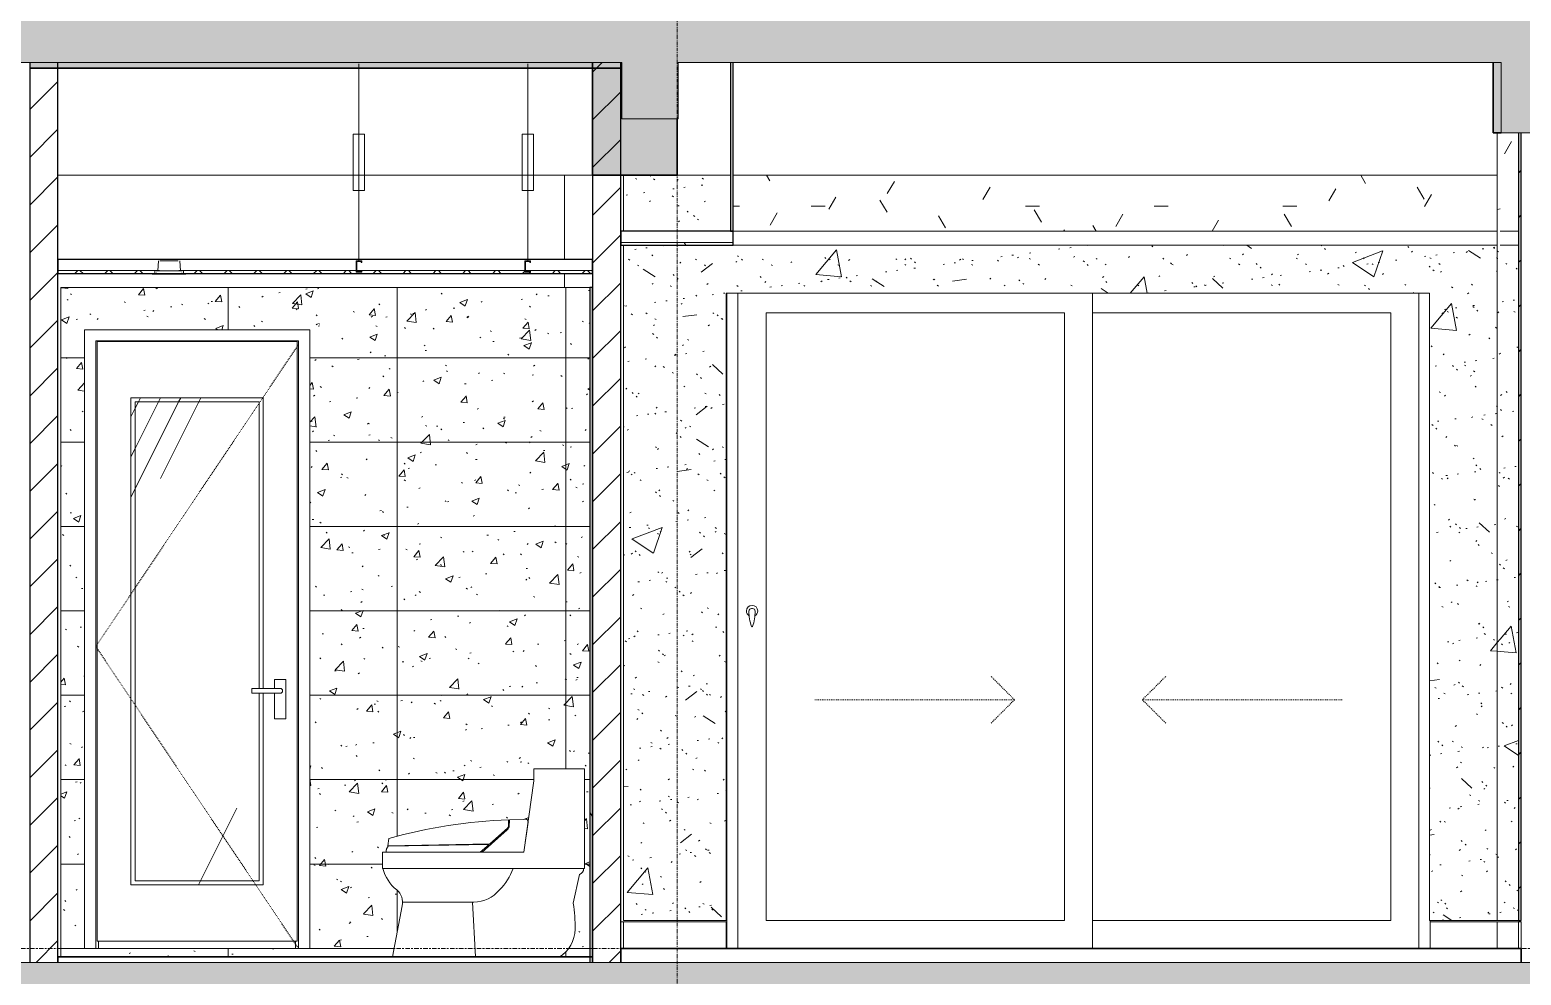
# Model space of a CAD drawing. Header units: millimetres. Extents: x -92143 to -2058, y -8802 to 35300.
# Drawn here: x -75337 to -70037, y 12305 to 15666 of the extents above; entities that cross this region are included whole.
import ezdxf

# ---------------------------------------------------------------- set-up
doc = ezdxf.new("R2010")
doc.units = ezdxf.units.MM
for name, pattern in [('Centre', [31.75, 6.35, -4.7625, 15.875, -4.7625]), ('Dash', [6.35, 3.175, -3.175]), ('Grid Line', [22.225, 12.7, -3.175, 3.175, -3.175])]:
    doc.linetypes.add(name, pattern=pattern)
for name, color, linetype, lineweight in [('0-1', 7, 'Continuous', 5), ('A-CLNG', 13, 'Continuous', 9), ('A-CLNG-1', 250, 'Continuous', 25), ('A-CLNG-2', 7, 'Continuous', 9), ('A-CLNG-PATT-1', 9, 'Continuous', 9), ('A-CLNG-PATT-2', 7, 'Continuous', 9), ('A-CLNG-PATT-3', 254, 'Continuous', 18), ('A-DETL-GENF', 92, 'Continuous', 9), ('A-DETL-GENF-1', 7, 'Continuous', 9), ('A-DETL-GENF-HDLN-1', 7, 'Dash', 9), ('A-DETL-GENF-HDLN-2', 1, 'Continuous', 9), ('A-DETL-THIN', 151, 'Continuous', 9), ('A-DOOR', 31, 'Continuous', 9), ('A-DOOR-1', 7, 'Continuous', 9), ('A-DOOR-FRAM', 31, 'Continuous', 9), ('A-DOOR-GLAZ', 31, 'Continuous', 9), ('A-DOOR-HDLN', 31, 'Dash', 18), ('A-FLOR-1', 10, 'Continuous', 35), ('A-FLOR-HRAL', 11, 'Continuous', 9), ('A-FLOR-HRAL-1', 253, 'Continuous', 18), ('A-FLOR-HRAL-2', 9, 'Continuous', 9), ('A-FLOR-LEVL-2', 51, 'Centre', 9), ('A-FLOR-PATT-1', 7, 'Continuous', 9), ('A-WALL-1', 7, 'Continuous', 9), ('A-WALL-2', 250, 'Continuous', 25), ('A-WALL-PATT-1', 7, 'Continuous', 9), ('A-WALL-PATT-2', 9, 'Continuous', 9), ('E-LITE-EQPM', 33, 'Continuous', 9), ('E-LITE-EQPM-1', 7, 'Continuous', 9), ('I-WALL-1', 250, 'Continuous', 25), ('I-WALL-2', 7, 'Continuous', 9), ('P-SANR-FIXT', 6, 'Continuous', 9), ('P-SANR-FIXT-1', 7, 'Continuous', 9), ('S-BEAM-1', 12, 'Continuous', 5), ('S-BEAM-2', 7, 'Continuous', 9), ('S-BEAM-3', 10, 'Continuous', 35), ('S-COLS-1', 7, 'Continuous', 9), ('S-GRID-1', 1, 'Grid Line', 9)]:
    doc.layers.add(name, color=color, linetype=linetype, lineweight=lineweight)
pattern_1 = [(45, (-51987.05, 14125), (-84.8528, 84.8528), [])]
pattern_2 = [(50, (-51987.05, 14125), (1093.104, -95.634), [114.3, -1257.3]), (355, (-51987, 14125), (-211.46, 1146.34), [91.44, -1005.84]), (100.451, (-51896, 14117), (881.656, 1050.7), [97.14, -1068.54]), (46.184, (-51987, 14429.8), (1626.475, -252.26), [171.45, -1885.95]), (96.636, (-51851.5, 14408.8), (1424.42, 1484.57), [145.71, -1602.81]), (351.184, (-51987, 14429.8), (1424.43, 1484.55), [137.16, -1508.76]), (21, (-51834.65, 14353.6), (909.686, -613.59), [114.3, -1257.3]), (326, (-51834.7, 14353.6), (370.81, 1105.13), [91.44, -1005.84]), (71.451, (-51758.8, 14302.5), (1280.503, 491.53), [97.14, -1068.54]), (37.5, (-51987.05, 14125), (18.531, 507.33), [50.292, -943.356, 50.292, -970.788, -1009.65]), (37.5, (-51987.05, 14125), (18.531, 507.33), [-2014.728, 50.292, -959.358]), (7.5, (-51987.05, 14125), (400.918, 601.084), [50.292, -531.876, 50.292, -920.496, -384.81]), (7.5, (-51987.05, 14125), (400.918, 601.084), [-1552.956, 50.292, -334.518]), (327.5, (-52326.9, 14125), (813.545, -34.374), [50.292, -330.708, 50.292, -1138.428, -1577.34]), (327.5, (-52326.9, 14125), (813.545, -34.374), [-1569.72, 50.292, -1527.048]), (317.5, (-52479.3, 14125), (888.775, 152.56), [50.292, -445.008, 50.292, -739.14, -1120.14]), (317.5, (-52479.3, 14125), (888.775, 152.56), [-1284.73, 50.29, -1069.85])]
pattern_3 = [(37.5, (-51987.05, 14125), (-4.7995, 146.8239), [5.029, -110.795, 5.029, -124.511, -123.825]), (37.5, (-51987.05, 14125), (-4.7995, 146.8239), [-245.364, 5.029, -118.796]), (7.5, (-51987.05, 14125), (134.8574, 215.0472), [5.029, -57.455, 5.029, -99.365, -40.005]), (7.5, (-51987.05, 14125), (134.8574, 215.0472), [-166.878, 5.029, -34.976]), (327.5, (-52080.78, 14125), (237.29776, 0.4316), [5.029, -33.071, 5.029, -132.131, -179.07]), (327.5, (-52080.78, 14125), (237.29776, 0.4316), [-175.26, 5.029, -174.041]), (317.5, (-52080.78, 14125), (229.067, 66.8792), [5.029, -14.021, 5.029, -84.887, -102.87]), (317.5, (-52080.78, 14125), (229.067, 66.8792), [-108.966, 5.029, -97.841])]
pattern_4 = [(0, (-51987.05, 14125), (609.6, 152.4), [50.292, -406.908, 50.292, -406.908, -2438.4]), (0, (-51987.05, 14125), (609.6, 152.4), [-914.4, 50.292, -864.108, 50.292, -406.908, -1066.8]), (0, (-51987.05, 14125), (609.6, 152.4), [-2286, 50.292, -254.508, 50.292, -711.708]), (120, (-51758.45, 14201.2), (-436.7823, 451.7291), [50.292, -406.908, 50.292, -2845.308]), (120, (-51758.45, 14201.2), (-436.7823, 451.7291), [-507.492, -406.908, 50.292, -864.108, -1524]), (120, (-51758.45, 14201.2), (-436.7823, 451.7291), [-1828.8, 50.292, -406.908, 50.292, -1016.508]), (120, (-51758.45, 14201.2), (-436.7823, 451.7291), [-2336.292, -254.508, 50.292, -711.708]), (240, (-51682.25, 14506), (-172.8177, -604.1291), [50.292, -406.908, 50.292, -406.908, -2438.4]), (240, (-51682.25, 14506), (-172.8177, -604.1291), [-914.4, 50.292, -864.108, 50.292, -406.908, -1066.8]), (240, (-51682.25, 14506), (-172.8177, -604.1291), [-2286, 50.292, -254.508, 50.292, -711.708])]
pattern_5 = [(63.435, (-51796.6, 14220.2), (-766.75, 2300.24), [952.5, -571.5, 952.5, -571.5, -1211.71]), (63.435, (-51796.6, 14220.2), (-766.75, 2300.24), [-3048, 381, -830.71]), (63.435, (-51844.2, 14267.9), (-766.75, 2300.24), [762, -952.5, 571.5, -571.5, -1402.21]), (63.435, (-51844.2, 14267.9), (-766.75, 2300.24), [-2857.5, 666.75, -735.46]), (63.435, (-51844.2, 14410.8), (-766.75, 2300.24), [571.5, -1143, 381, -571.5, -1592.71]), (63.435, (-51844.2, 14410.8), (-766.75, 2300.24), [-2667, 857.25, -735.46]), (63.435, (-51701.3, 14267.9), (-766.75, 2300.24), [571.5, -1143, 476.25, -2068.96]), (63.435, (-51558.4, 14410.8), (-766.75, 2300.24), [285.75, -1428.75, 190.5, -2354.71]), (63.435, (-51796.6, 14648.9), (-766.75, 2300.24), [190.5, -1428.75, 190.5, -762, -1687.96]), (63.435, (-51796.6, 14648.9), (-766.75, 2300.24), [-2571.75, 476.25, -1211.71]), (63.435, (-50939.3, 14506), (-766.75, 2300.24), [952.5, -1428.75, 1143, -754.51]), (63.435, (-50939.3, 14363.1), (-766.75, 2300.24), [1333.5, -952.5, 1428.75, -564.01]), (63.435, (-50844, 14410.8), (-766.75, 2300.24), [1524, -762, 1143, -830.71]), (63.435, (-50701.2, 14553.6), (-766.75, 2300.24), [952.5, -1333.5, 762, -1211.71]), (63.435, (-50844, 14839.4), (-766.75, 2300.24), [476.25, -1905, 571.5, -1306.96]), (63.435, (-50558.3, 14696.5), (-766.75, 2300.24), [381, -1905, 381, -1592.71])]

# ---------------------------------------------------------------- blocks, each defined once
blk = doc.blocks.new('NCV_TKTC_KET CAU_rvt-1-TKCS_MẶT CẮT E')
at = {"layer": 'A-FLOR-PATT-1'}
h = blk.add_hatch(color=256, dxfattribs=at)
h.paths.add_polyline_path([(-73506.3, 15530), (-73236.9, 15530), (-73236.9, 15550), (-75336.9, 15550), (-75336.9, 15530), (-74122.9, 15530)])
h.paths.add_polyline_path([(-66936.9, 15530), (-65032.3, 15530), (-65032.3, 15550), (-66936.9, 15550)])
h.paths.add_polyline_path([(-20336.9, 15530), (-20336.9, 15550), (-22235.3, 15550), (-22235.3, 15530), (-20484.2, 15530)])
h.paths.add_polyline_path([(-58736.9, 15530), (-56833.3, 15530), (-56833.3, 15550), (-58736.9, 15550)])
h.paths.add_polyline_path([(-22438.4, 15530), (-22435.3, 15530.3), (-22435.3, 15550), (-22438.4, 15549.9), (-22438.4, 15541.9)])
h.paths.add_polyline_path([(-28536.9, 15530), (-28536.9, 15550), (-30435.3, 15550), (-30435.3, 15530), (-29115.7, 15530)])
h.paths.add_polyline_path([(-50536.9, 15530), (-48635.6, 15530), (-48635.6, 15550), (-50536.9, 15550)])
h.paths.add_polyline_path([(-30635.3, 15530), (-30635.3, 15550), (-30638.4, 15550), (-30638.4, 15530)])
h.paths.add_polyline_path([(-48435.6, 15530), (-48433.3, 15530), (-48433.3, 15550), (-48435.6, 15550)])
h.paths.add_polyline_path([(-40434.4, 15530), (-40434.4, 15550), (-42336.9, 15550), (-42336.9, 15530), (-40829.9, 15530)])
at = {"layer": 'S-BEAM-1'}
for points in [[(-73036.9, 15150), (-73036.9, 15350), (-73233.6, 15350), (-73233.6, 15550), (-73336.9, 15550), (-73336.9, 15150), (-73233.6, 15150)], [(-70108.5, 15300), (-70108.5, 15550), (-70136.9, 15550), (-70136.9, 15300)]]:
    blk.add_hatch(color=256, dxfattribs=at).paths.add_polyline_path(points)
at = {"layer": 'A-FLOR-1'}
for p, q in [((-75336.9, 15530), (-73236.9, 15530)), ((-73236.9, 15530), (-73236.9, 15550.1))]:
    blk.add_line(p, q, dxfattribs=at)
at = {"layer": 'S-BEAM-2'}
for p, q in [((-73336.9, 15150), (-75236.9, 15150)), ((-73035.3, 15150), (-73036.9, 15150)), ((-72846.9, 15150), (-73035.3, 15150)), ((-70121.9, 15150), (-72836.9, 15150))]:
    blk.add_line(p, q, dxfattribs=at)
at = {"layer": 'S-BEAM-3'}
for p, q in [((-73336.9, 15550), (-73336.9, 15150)), ((-70136.9, 15550), (-70136.9, 15300)), ((-73036.9, 15150), (-73036.9, 15350)), ((-70136.9, 15300), (-70108.5, 15300)), ((-73336.9, 15150), (-73036.9, 15150))]:
    blk.add_line(p, q, dxfattribs=at)
at = {"layer": 'S-COLS-1'}
blk.add_line((-73036.9, 12495), (-73036.9, 12500), dxfattribs=at)
blk = doc.blocks.new('DOOR_CW_01 CANH MO-PANEL KINH - DIG_02-800x2200-CỬA NHÔM KÍNH-V46-TKCS_MẶT CẮT E')
at = {"layer": 'A-DETL-GENF-HDLN-2'}
h = blk.add_hatch(dxfattribs=at)
h.set_pattern_fill('FP_34', color=256, style=0, pattern_type=2)
h.set_pattern_definition(pattern_5)
h.paths.add_polyline_path([(-74977.4, 12626), (-74507.4, 12626), (-74507.4, 13307.5), (-74522.4, 13307.5), (-74522.4, 12641), (-74962.4, 12641), (-74962.4, 14343), (-74522.4, 14343), (-74522.4, 13324.5), (-74507.4, 13324.5), (-74507.4, 14358), (-74977.4, 14358), (-74977.4, 12641)])
h = blk.add_hatch(dxfattribs=at)
h.set_pattern_fill('FP_34', color=256, style=0, pattern_type=2)
h.set_pattern_definition(pattern_5)
h.paths.add_polyline_path([(-74962.4, 12641), (-74522.4, 12641), (-74522.4, 13307.5), (-74548.2, 13307.5), (-74548.2, 13324.5), (-74522.4, 13324.5), (-74522.4, 14343), (-74962.4, 14343), (-74962.4, 12673.7)])
at = {"layer": 'A-DETL-GENF-HDLN-1'}
for p, q in [((-75102.4, 13473.5), (-74382.4, 14547)), ((-74382.4, 12400), (-75102.4, 13473.5))]:
    blk.add_line(p, q, dxfattribs=at)
at = {"layer": 'A-DOOR-1'}
for p, q in [((-75102.4, 14560), (-75102.4, 12400)), ((-75102.4, 14560), (-74382.4, 14560)), ((-75097.4, 14558), (-75097.4, 12426)), ((-74387.4, 14558), (-75097.4, 14558)), ((-74387.4, 12426), (-74387.4, 14558)), ((-74382.4, 12400), (-74382.4, 14560)), ((-74977.4, 14358), (-74507.4, 14358)), ((-74977.4, 12626), (-74977.4, 14358)), ((-74522.4, 14343), (-74962.4, 14343)), ((-74962.4, 14343), (-74962.4, 12641)), ((-74522.4, 13324.5), (-74522.4, 14343)), ((-74507.4, 14358), (-74507.4, 13324.5)), ((-74467.1, 13356), (-74467.1, 13324.5)), ((-74427.6, 13356), (-74467.1, 13356)), ((-74427.6, 13216), (-74427.6, 13356)), ((-74548.2, 13324.5), (-74522.4, 13324.5)), ((-74548.2, 13307.5), (-74548.2, 13324.5)), ((-74522.4, 13307.5), (-74548.2, 13307.5)), ((-74447.4, 13324.5), (-74522.4, 13324.5)), ((-74522.4, 12641), (-74522.4, 13307.5)), ((-74447.4, 13307.5), (-74522.4, 13307.5)), ((-74507.4, 13307.5), (-74507.4, 12626)), ((-74467.1, 13307.5), (-74467.1, 13216)), ((-74467.1, 13216), (-74427.6, 13216)), ((-74507.4, 12626), (-74977.4, 12626)), ((-74962.4, 12641), (-74522.4, 12641)), ((-75097.4, 12426), (-74387.4, 12426)), ((-75092.4, 12400), (-75092.4, 12426)), ((-74392.4, 12400), (-74392.4, 12426))]:
    blk.add_line(p, q, dxfattribs=at)
for start, end in [(0, 90), (270, 0)]:
    blk.add_arc((-74447.4, 13316), 8.5, start, end, dxfattribs=at)
blk = doc.blocks.new('TOILET - TOILET-348229-TKCS_MẶT CẮT E')
at = {"layer": 'P-SANR-FIXT-1'}
for p, q in [((-48735.6, 6238.8), (-48735.6, 6196.1)), ((-48556.6, 6238.8), (-48735.6, 6238.8)), ((-48556.6, 5884.5), (-48556.6, 6238.8)), ((-48735.6, 6196.1), (-48772.1, 5942.7)), ((-48825.8, 6040.7), (-48825.8, 6057.1)), ((-48762.2, 6059.4), (-48823, 6057.8)), ((-48772.1, 5942.7), (-48756.8, 6048.9)), ((-48756.8, 6048.9), (-48760.2, 6058.1)), ((-49251, 5991.3), (-49254.7, 5965.3)), ((-48830.9, 6022.1), (-48920.2, 5942.7)), ((-48892.8, 5971.6), (-48829.5, 6027.8)), ((-48772.1, 5942.7), (-49273.5, 5942.7)), ((-49273.5, 5942.7), (-49273.5, 5884.5)), ((-49260.4, 5950.7), (-49260.4, 5942.7)), ((-49260.4, 5942.7), (-48926.9, 5942.7)), ((-49254.7, 5965.3), (-48892.8, 5971.6)), ((-48894.8, 5970), (-49253.9, 5963.7)), ((-48926.9, 5942.7), (-48894.8, 5970)), ((-48920.2, 5942.7), (-48772.1, 5942.7)), ((-49273.5, 5884.5), (-48556.6, 5884.5)), ((-48559.8, 5884.5), (-48556.6, 5884.5)), ((-48596, 5760.8), (-48574.2, 5863.3)), ((-49204, 5751.5), (-49237.9, 5570)), ((-48948.9, 5764.9), (-49202.5, 5764.9)), ((-48943.9, 5570), (-48954.1, 5764.9))]:
    blk.add_line(p, q, dxfattribs=at)
for centre, radius, start, end in [((-48763.6, 4249.5), 1808.7, 91.9695, 105.6338), ((-50067.9, 6068.4), 1244.9, 358.5564, 359.5142), ((-48762.2, 6057.2), 2.2, 24.5161, 91.4839), ((-48847.1, 6039.8), 24, 312.6549, 353.3451), ((-48850.1, 6040.7), 24.3, 328, 0), ((-49228.4, 5943), 32.8, 140.9297, 166.5514), ((-49128.9, 5924.8), 150, 195.5839, 230.9413), ((-49003.8, 5954.4), 206.2, 314.8639, 340.1683), ((-48578.4, 5881.7), 18.9, 283, 8.4414), ((-49259.2, 5764.2), 56.7, 347.0587, 50.9413), ((-48948.9, 5881.3), 116.3, 270, 321.1214), ((-49152.3, 5674.2), 563, 359.4277, 8.8404), ((-48706, 5669.8), 116.7, 300.6227, 359.4277)]:
    blk.add_arc(centre, radius, start, end, dxfattribs=at)
blk = doc.blocks.new('LIC_10-ĐÈN LED DOWNLIGHT ÂM TRẦN_ P_6W_ ÁNH SÁNG 4000K - LIC_10-ĐÈN LED DOWNLIGHT ÂM TRẦN_ P_6W_ ÁNH SÁNG 4000K-V48-TKCS_MẶT CẮT E')
at = {"layer": 'E-LITE-EQPM-1'}
for p, q in [((-74879.5, 14845), (-74882, 14809)), ((-74809.5, 14845), (-74874.5, 14845)), ((-74801.9, 14809), (-74804.4, 14845)), ((-74902, 14800), (-74902, 14798)), ((-74902, 14798), (-74896, 14798)), ((-74782, 14798), (-74902, 14798)), ((-74900.9, 14800), (-74898.4, 14800)), ((-74898.3, 14800), (-74881.2, 14800)), ((-74787.9, 14800), (-74896, 14800)), ((-74893, 14809), (-74893, 14800)), ((-74890.5, 14800), (-74887.1, 14800)), ((-74796, 14809), (-74887.9, 14809)), ((-74887, 14802), (-74887, 14800)), ((-74886.2, 14800), (-74883.6, 14800)), ((-74878.6, 14800), (-74805.3, 14800)), ((-74865.6, 14800), (-74858.4, 14800)), ((-74825.6, 14800), (-74818.3, 14800)), ((-74802.8, 14800), (-74785.6, 14800)), ((-74800.3, 14800), (-74797.8, 14800)), ((-74796.9, 14800), (-74796.9, 14802)), ((-74796.8, 14800), (-74793.4, 14800)), ((-74791, 14800), (-74791, 14809)), ((-74787.9, 14798), (-74782, 14798)), ((-74785.5, 14800), (-74783.1, 14800)), ((-74782, 14798), (-74782, 14800))]:
    blk.add_line(p, q, dxfattribs=at)
blk = doc.blocks.new('Railing - Railing-V52-TKCS_MẶT CẮT E')
at = {"layer": 'A-FLOR-HRAL-1'}
for p, q in [((-70036.9, 12495), (-70046.9, 12495)), ((-70046.9, 12495), (-70046.9, 12400)), ((-70036.9, 12400), (-70036.9, 12495)), ((-70046.9, 12400), (-70036.9, 12400))]:
    blk.add_line(p, q, dxfattribs=at)
at = {"layer": 'A-FLOR-HRAL-2'}
for p, q in [((-70360.3, 12400), (-70360.3, 12495)), ((-70360.3, 12495), (-70121.9, 12495)), ((-70121.9, 12400), (-70121.9, 12495)), ((-70121.9, 12495), (-70046.9, 12495))]:
    blk.add_line(p, q, dxfattribs=at)
blk = doc.blocks.new('Railing - Railing-915995-TKCS_MẶT CẮT E')
at = {"layer": 'A-FLOR-HRAL-2'}
for p, q in [((-73236.9, 12495), (-73226.9, 12495)), ((-73226.9, 12400), (-73226.9, 12495)), ((-73226.9, 12495), (-72862.4, 12495)), ((-72862.4, 12495), (-72862.4, 12400))]:
    blk.add_line(p, q, dxfattribs=at)
blk = doc.blocks.new('CL_01-VÁCH DỰNG THẠCH CAO CĂN HỘ LOẠI 1-5A4 - CL_01-VÁCH DỰNG THẠCH CAO CĂN HỘ LOẠI 1A-5-V53-TKCS_MẶT CẮT E')
at = {"layer": 'A-CLNG-PATT-3'}
h = blk.add_hatch(dxfattribs=at)
h.set_pattern_fill('FP_2', color=256, style=0, pattern_type=2)
h.set_pattern_definition(pattern_4)
h.paths.add_polyline_path([(-72273.3, 14950), (-70121.9, 14950), (-70121.9, 15150), (-72836.9, 15150), (-72836.9, 14950)])
h.paths.add_polyline_path([(-70046.9, 14950), (-70046.9, 15300), (-70111.9, 15300), (-70111.9, 14950)])
at = {"layer": 'A-CLNG-1'}
for p, q in [((-72846.9, 15550), (-72846.9, 14950)), ((-72836.9, 14950), (-72836.9, 15550)), ((-72846.9, 14950), (-72836.9, 14950))]:
    blk.add_line(p, q, dxfattribs=at)
blk = doc.blocks.new('NCV_TKTC_TANG 3 - 4_rvt-1-TKCS_MẶT CẮT E')
at = {"layer": 'A-CLNG-PATT-1'}
h = blk.add_hatch(dxfattribs=at)
h.set_pattern_fill('FP_4', color=256, style=0, pattern_type=2)
h.set_pattern_definition([(45, (-51987.05, 14125), (-53.033, 53.033), []), (135, (-51987.05, 14125), (-53.033, -53.033), [])])
h.paths.add_polyline_path([(-73506.3, 14800), (-73336.9, 14800), (-73336.9, 14810), (-73557.4, 14810), (-73557.4, 14805), (-73577.4, 14805), (-73577.4, 14810), (-74157.4, 14810), (-74157.4, 14805), (-74177.4, 14805), (-74177.4, 14810), (-74795.5, 14809), (-74795.5, 14800), (-73552.4, 14800)])
h.paths.add_polyline_path([(-75236.9, 14800), (-74888.4, 14800), (-74887.9, 14809), (-75236.9, 14810)])
h.paths.add_polyline_path([(-74159.9, 14807.5), (-74159.9, 14810), (-74174.9, 14810), (-74174.9, 14807.5)])
h.paths.add_polyline_path([(-73574.9, 14807.5), (-73559.9, 14807.5), (-73559.9, 14810), (-73574.9, 14810)])
at = {"layer": 'A-CLNG-PATT-2'}
h = blk.add_hatch(dxfattribs=at)
h.set_pattern_fill('FP_12', color=256, style=0, pattern_type=2)
h.set_pattern_definition([(0, (-51987.05, 14125), (1219.2, 304.8), [50.292, -864.108, 50.292, -864.108, -4876.8]), (0, (-51987.05, 14125), (1219.2, 304.8), [-1828.8, 50.292, -1778.508, 50.292, -864.108, -2133.6]), (0, (-51987.05, 14125), (1219.2, 304.8), [-4572, 50.292, -559.308, 50.292, -1473.708]), (120, (-51529.85, 14277.4), (-873.5645, 903.458), [50.292, -864.108, 50.292, -5740.908]), (120, (-51529.85, 14277.4), (-873.5645, 903.458), [-964.692, -864.108, 50.292, -1778.508, -3048]), (120, (-51529.85, 14277.4), (-873.5645, 903.458), [-3657.6, 50.292, -864.108, 50.292, -2083.308]), (120, (-51529.85, 14277.4), (-873.5645, 903.458), [-4622.292, -559.308, 50.292, -1473.708]), (240, (-51377.45, 14887), (-345.6355, -1208.258), [50.292, -864.108, 50.292, -5740.908]), (240, (-51377.45, 14887), (-345.6355, -1208.258), [-964.692, -864.108, 50.292, -1778.508, -3048]), (240, (-51377.45, 14887), (-345.6355, -1208.258), [-3657.6, 50.292, -864.108, 50.292, -2083.308]), (240, (-51377.45, 14887), (-345.6355, -1208.258), [-4622.292, -559.308, 50.292, -1473.708])])
h.paths.add_polyline_path([(-72889.8, 14900), (-72836.9, 14900), (-72836.9, 14910), (-73236.9, 14910), (-73236.9, 14900)])
at = {"layer": 'A-WALL-PATT-1'}
h = blk.add_hatch(dxfattribs=at)
h.set_pattern_fill('FP_5', color=256, style=0, pattern_type=2)
h.set_pattern_definition([(45, (-51987.05, 14125), (-79.5495, 79.5495), [])])
h.paths.add_polyline_path([(-70046.9, 12500), (-70036.9, 12500), (-70036.9, 15300), (-70046.9, 15300), (-70046.9, 12673.7)])
at = {"layer": 'A-WALL-PATT-2'}
h = blk.add_hatch(dxfattribs=at)
h.set_pattern_fill('FP_1', color=256, style=0, pattern_type=2)
h.set_pattern_definition(pattern_1)
h.paths.add_polyline_path([(-75336.9, 12350), (-75236.9, 12350), (-75236.9, 15550), (-75336.9, 15550), (-75336.9, 12369.3)])
h = blk.add_hatch(dxfattribs=at)
h.set_pattern_fill('FP_1', color=256, style=0, pattern_type=2)
h.set_pattern_definition(pattern_1)
h.paths.add_polyline_path([(-73336.9, 12350), (-73236.9, 12350), (-73236.9, 15550), (-73336.9, 15550), (-73336.9, 12369.3)])
h = blk.add_hatch(dxfattribs=at)
h.set_pattern_fill('FP_7', color=256, style=0, pattern_type=2)
h.set_pattern_definition(pattern_2)
h.paths.add_polyline_path([(-70115.4, 12500), (-70111.9, 12500), (-70111.9, 15300), (-70121.9, 15300), (-70121.9, 12500)])
h = blk.add_hatch(dxfattribs=at)
h.set_pattern_fill('FP_6', color=256, style=0, pattern_type=2)
h.set_pattern_definition(pattern_3)
h.paths.add_polyline_path([(-70115.4, 12500), (-70111.9, 12500), (-70111.9, 15300), (-70121.9, 15300), (-70121.9, 12500)])
h = blk.add_hatch(dxfattribs=at)
h.set_pattern_fill('FP_7', color=256, style=0, pattern_type=2)
h.set_pattern_definition(pattern_2)
h.paths.add_polyline_path([(-73226.9, 12500), (-72862.4, 12500), (-72862.4, 14730), (-70362.4, 14730), (-70362.4, 12500), (-70121.9, 12500), (-70121.9, 14900), (-73226.9, 14900), (-73226.9, 12673.7)])
h.paths.add_polyline_path([(-70046.9, 12500), (-70046.9, 14900), (-70111.9, 14900), (-70111.9, 12500)])
h.paths.add_polyline_path([(-72846.9, 14950), (-72846.9, 15150), (-73226.9, 15150), (-73226.9, 14950), (-72889.8, 14950)])
h = blk.add_hatch(dxfattribs=at)
h.set_pattern_fill('FP_6', color=256, style=0, pattern_type=2)
h.set_pattern_definition(pattern_3)
h.paths.add_polyline_path([(-73226.9, 12500), (-72862.4, 12500), (-72862.4, 14730), (-70362.4, 14730), (-70362.4, 12500), (-70121.9, 12500), (-70121.9, 14900), (-73226.9, 14900), (-73226.9, 12673.7)])
h.paths.add_polyline_path([(-70046.9, 12500), (-70046.9, 14900), (-70111.9, 14900), (-70111.9, 12500)])
h.paths.add_polyline_path([(-72846.9, 14950), (-72846.9, 15150), (-73226.9, 15150), (-73226.9, 14950), (-72889.8, 14950)])
h = blk.add_hatch(dxfattribs=at)
h.set_pattern_fill('FP_18', color=256, style=0, pattern_type=2)
h.set_pattern_definition([(50, (-51987.05, 14125), (273.276, -23.909), [28.575, -314.325]), (355, (-51987.05, 14125), (-52.8646, 286.585), [22.86, -251.46]), (100.451, (-51964.28, 14123), (220.4138, 262.6745), [24.285, -267.135]), (46.184, (-51987.05, 14201.2), (406.6187, -63.0646), [42.862, -471.487]), (96.636, (-51953.17, 14195.94), (356.104, 371.1414), [36.428, -400.703]), (351.184, (-51987.05, 14201.2), (356.1075, 371.138), [34.29, -377.19]), (21, (-51948.95, 14182.15), (227.4212, -153.3982), [28.575, -314.325]), (326, (-51948.95, 14182.15), (92.7027, 276.2822), [22.86, -251.46]), (71.451, (-51930, 14169.37), (320.1254, 122.8816), [24.285, -267.135]), (37.5, (-51987.05, 14125), (4.6325, 126.8326), [5.029, -243.383, 5.029, -250.241, -252.413]), (37.5, (-51987.05, 14125), (4.6325, 126.8326), [-503.682, 5.029, -247.383]), (7.5, (-51987.05, 14125), (100.22916, 150.2711), [5.029, -140.513, 5.029, -237.668, -96.203]), (7.5, (-51987.05, 14125), (100.22916, 150.2711), [-388.239, 5.029, -91.173]), (327.5, (-52072.01, 14125), (203.38684, -8.5935), [5.029, -90.221, 5.029, -292.151, -394.335]), (327.5, (-52072.01, 14125), (203.38684, -8.5935), [-392.43, 5.029, -389.306]), (317.5, (-52110.11, 14125), (222.1944, 38.1398), [5.029, -118.796, 5.029, -192.329, -280.035]), (317.5, (-52110.11, 14125), (222.1944, 38.1398), [-321.183, 5.029, -275.006])])
h.paths.add_polyline_path([(-75226.9, 12370), (-74047.5, 12370), (-74012.1, 12564.1), (-74013.5, 12576.8), (-74017.6, 12588.5), (-74024.2, 12599.3), (-74055.6, 12631.2), (-74071.8, 12655.8), (-74083.1, 12684.5), (-74083.1, 12742.7), (-74070, 12742.7), (-74070, 12750.7), (-74063.5, 12763.7), (-73704.4, 12770), (-73736.5, 12742.7), (-73729.8, 12742.7), (-73636.1, 12827.8), (-73632.9, 12837), (-73632.6, 12857.8), (-73569.8, 12858.1), (-73566.4, 12848.9), (-73545.2, 12996.1), (-73545.2, 13038.8), (-73366.2, 13038.8), (-73366.2, 12684.5), (-73369.4, 12684.5), (-73372.4, 12671.1), (-73379.4, 12664.9), (-73383.8, 12663.3), (-73405.6, 12560.8), (-73400.4, 12514.8), (-73399, 12467.7), (-73402.2, 12442.4), (-73411.2, 12417.6), (-73425.7, 12395.4), (-73444.7, 12377.1), (-73456.5, 12370), (-73346.9, 12370), (-73346.9, 14750), (-75226.9, 14750), (-75226.9, 12673.7)])
h.paths.add_polyline_path([(-75142.4, 12400), (-75142.4, 14600), (-74342.4, 14600), (-74342.4, 12400), (-75047.7, 12400)])
h.paths.add_polyline_path([(-74064.3, 12765.3), (-74060.6, 12791.3), (-73920.8, 12824.5), (-73778.7, 12846.5), (-73635.4, 12857.1), (-73636.8, 12835.7), (-73640.5, 12826.5), (-73704.4, 12771.6), (-74063.5, 12765.3)])
h = blk.add_hatch(dxfattribs=at)
h.set_pattern_fill('FP_38', color=256, style=0, pattern_type=2)
h.set_pattern_definition([(0, (-75231.94, 12400), (0, 300), []), (90, (-75231.94, 12400), (-600, 4e-14), [])])
h.paths.add_polyline_path([(-75226.9, 12370), (-74047.5, 12370), (-74012.1, 12564.1), (-74013.5, 12576.8), (-74017.6, 12588.5), (-74024.2, 12599.3), (-74055.6, 12631.2), (-74071.8, 12655.8), (-74083.1, 12684.5), (-74083.1, 12742.7), (-74070, 12742.7), (-74070, 12750.7), (-74063.5, 12763.7), (-73704.4, 12770), (-73736.5, 12742.7), (-73729.8, 12742.7), (-73636.1, 12827.8), (-73632.9, 12837), (-73632.6, 12857.8), (-73569.8, 12858.1), (-73566.4, 12848.9), (-73545.2, 12996.1), (-73545.2, 13038.8), (-73366.2, 13038.8), (-73366.2, 12684.5), (-73369.4, 12684.5), (-73372.4, 12671.1), (-73379.4, 12664.9), (-73383.8, 12663.3), (-73405.6, 12560.8), (-73400.4, 12514.8), (-73399, 12467.7), (-73402.2, 12442.4), (-73411.2, 12417.6), (-73425.7, 12395.4), (-73444.7, 12377.1), (-73456.5, 12370), (-73346.9, 12370), (-73346.9, 14750), (-75226.9, 14750), (-75226.9, 12673.7)])
h.paths.add_polyline_path([(-75142.4, 12400), (-75142.4, 14600), (-74342.4, 14600), (-74342.4, 12400), (-75047.7, 12400)])
h.paths.add_polyline_path([(-74064.3, 12765.3), (-74060.6, 12791.3), (-73920.8, 12824.5), (-73778.7, 12846.5), (-73635.4, 12857.1), (-73636.8, 12835.7), (-73640.5, 12826.5), (-73704.4, 12771.6), (-74063.5, 12765.3)])
h = blk.add_hatch(dxfattribs=at)
h.set_pattern_fill('FP_2', color=256, style=0, pattern_type=2)
h.set_pattern_definition(pattern_4)
h.paths.add_polyline_path([(-73336.9, 12350), (-73336.9, 14750), (-73346.9, 14750), (-73346.9, 12350)])
at = {"layer": 'A-CLNG-1'}
for p, q in [((-72836.9, 14950), (-73236.9, 14950)), ((-73236.9, 14950), (-73236.9, 14900)), ((-72836.9, 14900), (-72836.9, 14950)), ((-73236.9, 14900), (-72836.9, 14900)), ((-73336.9, 14850), (-75236.9, 14850)), ((-75236.9, 14850), (-75236.9, 14800)), ((-73336.9, 14800), (-73336.9, 14850)), ((-75236.9, 14800), (-74896, 14800)), ((-74787.9, 14800), (-73336.9, 14800))]:
    blk.add_line(p, q, dxfattribs=at)
at = {"layer": 'A-CLNG-2'}
for p, q in [((-72836.9, 14950), (-70121.9, 14950)), ((-70111.9, 14950), (-70046.9, 14950)), ((-72836.9, 14910), (-73236.9, 14910)), ((-70121.9, 14900), (-72836.9, 14900)), ((-70046.9, 14900), (-70111.9, 14900)), ((-74876.4, 14810), (-75236.9, 14810)), ((-74177, 14810), (-74807.5, 14810)), ((-74158.1, 14810), (-74174.9, 14810)), ((-73577, 14810), (-74157.4, 14810)), ((-73558.1, 14810), (-73574.9, 14810)), ((-73336.9, 14810), (-73557.4, 14810))]:
    blk.add_line(p, q, dxfattribs=at)
at = {"layer": 'A-FLOR-1'}
for p, q in [((-73336.9, 12370), (-75236.9, 12370)), ((-75236.9, 12370), (-75236.9, 12350)), ((-73336.9, 12350), (-73336.9, 12370)), ((-70036.9, 12400), (-73236.9, 12400)), ((-73236.9, 12400), (-73236.9, 12350)), ((-70036.9, 12350), (-70036.9, 12400))]:
    blk.add_line(p, q, dxfattribs=at)
at = {"layer": 'A-WALL-1'}
for p, q in [((-73436.9, 14850), (-73436.9, 15150)), ((-73436.9, 14750), (-73436.9, 14800))]:
    blk.add_line(p, q, dxfattribs=at)
at = {"layer": 'A-WALL-2'}
for p, q in [((-75336.9, 15550), (-75336.9, 12350)), ((-75236.9, 12350), (-75236.9, 15550)), ((-73336.9, 15550), (-73336.9, 12350)), ((-73236.9, 12350), (-73236.9, 15550.1))]:
    blk.add_line(p, q, dxfattribs=at)
at = {"layer": 'I-WALL-1'}
for p, q in [((-70046.9, 15300), (-70046.9, 12500)), ((-70036.9, 12500), (-70036.9, 15300)), ((-73346.9, 14750), (-73346.9, 12350)), ((-73336.9, 14750), (-73346.9, 14750)), ((-73336.9, 12350), (-73336.9, 14750)), ((-70046.9, 12500), (-70036.9, 12500))]:
    blk.add_line(p, q, dxfattribs=at)
at = {"layer": 'I-WALL-2'}
for p, q in [((-70121.9, 12500), (-70121.9, 15300)), ((-73226.9, 15150), (-73226.9, 14950)), ((-73226.9, 14900), (-73226.9, 12500)), ((-73346.9, 14750), (-75226.9, 14750)), ((-75226.9, 14750), (-75226.9, 12370)), ((-72862.4, 12500), (-72862.4, 14730)), ((-72862.4, 14730), (-70362.4, 14730)), ((-70362.4, 14730), (-70362.4, 12500)), ((-75142.4, 12400), (-75142.4, 14600)), ((-75142.4, 14600), (-74342.4, 14600)), ((-74342.4, 14600), (-74342.4, 12400)), ((-73226.9, 12500), (-72862.4, 12500)), ((-70362.4, 12500), (-70121.9, 12500)), ((-70111.9, 12500), (-70121.9, 12500)), ((-70111.9, 12500), (-70046.9, 12500)), ((-74342.4, 12400), (-75142.4, 12400))]:
    blk.add_line(p, q, dxfattribs=at)
at = {"layer": 'S-COLS-1'}
for p, q in [((-73436.9, 14850), (-73436.9, 15150)), ((-73436.9, 14750), (-73436.9, 14800))]:
    blk.add_line(p, q, dxfattribs=at)
at = {"layer": 'A-CLNG'}
blk.add_blockref('CL_01-VÁCH DỰNG THẠCH CAO CĂN HỘ LOẠI 1-5A4 - CL_01-VÁCH DỰNG THẠCH CAO CĂN HỘ LOẠI 1A-5-V53-TKCS_MẶT CẮT E', (0, 0), dxfattribs=at)
at = {"layer": 'A-DOOR'}
blk.add_blockref('DOOR_CW_01 CANH MO-PANEL KINH - DIG_02-800x2200-CỬA NHÔM KÍNH-V46-TKCS_MẶT CẮT E', (0, 0), dxfattribs=at)
at = {"layer": 'A-FLOR-HRAL'}
for name in ['Railing - Railing-915995-TKCS_MẶT CẮT E', 'Railing - Railing-V52-TKCS_MẶT CẮT E']:
    blk.add_blockref(name, (0, 0), dxfattribs=at)
at = {"layer": 'E-LITE-EQPM'}
blk.add_blockref('LIC_10-ĐÈN LED DOWNLIGHT ÂM TRẦN_ P_6W_ ÁNH SÁNG 4000K - LIC_10-ĐÈN LED DOWNLIGHT ÂM TRẦN_ P_6W_ ÁNH SÁNG 4000K-V48-TKCS_MẶT CẮT E', (0, 0), dxfattribs=at)
at = {"layer": 'P-SANR-FIXT'}
blk.add_blockref('TOILET - TOILET-348229-TKCS_MẶT CẮT E', (-24809.6, 6800), dxfattribs=at)
blk = doc.blocks.new('DEG_02-DEG_03 - DEG_02-2500x2400mm-CỬA ĐI 02 CÁNH TRƯỢT-V79-TKCS_MẶT CẮT E')
at = {"layer": 'A-DOOR'}
for p, q in [((-38760.3, 5600), (-38760.3, 7930)), ((-39920.3, 5700), (-39920.3, 7860)), ((-39920.3, 7860), (-38860.3, 7860)), ((-38860.3, 7860), (-38860.3, 5700)), ((-38860.3, 5700), (-39920.3, 5700))]:
    blk.add_line(p, q, dxfattribs=at)
at = {"layer": 'A-DOOR', "flags": 128}
blk.add_lwpolyline([(-39968.8, 6808.7), (-39968.8, 6808.7), (-39968.8, 6808.7), (-39968.8, 6808.7), (-39968.8, 6808.7), (-39968.9, 6808.7), (-39968.9, 6808.7), (-39968.9, 6808.7), (-39968.9, 6808.7), (-39968.9, 6808.7), (-39969, 6808.7), (-39969, 6808.7), (-39969, 6808.7), (-39969, 6808.7), (-39969.1, 6808.7), (-39969.1, 6808.7), (-39969.1, 6808.7), (-39969.2, 6808.7), (-39969.2, 6808.7), (-39969.3, 6808.7), (-39969.3, 6808.7), (-39969.4, 6808.7), (-39969.4, 6808.7), (-39969.5, 6808.7), (-39969.5, 6808.7), (-39969.6, 6808.7), (-39969.6, 6808.7), (-39969.7, 6808.7), (-39969.7, 6808.7), (-39969.8, 6808.7), (-39969.8, 6808.7), (-39969.9, 6808.7), (-39969.9, 6808.7), (-39970, 6808.7), (-39970.1, 6808.7), (-39970.1, 6808.7), (-39970.2, 6808.7), (-39970.2, 6808.7), (-39970.3, 6808.7), (-39970.4, 6808.7), (-39970.4, 6808.7), (-39970.5, 6808.7), (-39970.5, 6808.7), (-39970.6, 6808.7), (-39970.7, 6808.7), (-39970.7, 6808.7), (-39970.8, 6808.7), (-39970.8, 6808.7), (-39970.9, 6808.7), (-39970.9, 6808.7), (-39971, 6808.7), (-39971, 6808.7), (-39971.1, 6808.7), (-39971.1, 6808.7), (-39971.2, 6808.7), (-39971.2, 6808.7), (-39971.3, 6808.7), (-39971.3, 6808.7), (-39971.4, 6808.7), (-39971.4, 6808.7), (-39971.5, 6808.7), (-39971.5, 6808.7), (-39971.5, 6808.7), (-39971.6, 6808.7), (-39971.6, 6808.7), (-39971.6, 6808.7), (-39971.7, 6808.7), (-39971.7, 6808.7), (-39971.7, 6808.7), (-39971.7, 6808.7), (-39971.7, 6808.7), (-39971.8, 6808.7), (-39971.8, 6808.7), (-39971.8, 6808.7), (-39971.8, 6808.7), (-39971.8, 6808.7), (-39971.8, 6808.7)], dxfattribs=at)
at = {"layer": 'A-DOOR'}
for centre, radius, start, end in [((-39970.3, 6800), 20, 0, 180), ((-39970.3, 6800), 20, 180, 240), ((-39971.8, 6799.2), 9.45, 90, 180), ((-39816.5, 6799.2), 164.8, 180, 199.134), ((-39968.8, 6799.2), 9.45, 0, 90), ((-40124.1, 6799.2), 164.8, 340.866, 0), ((-39970.3, 6800), 20, 300, 0), ((-39969.9, 6746), 2.34, 199.134, 261.031), ((-39970.7, 6746), 2.34, 278.969, 340.866)]:
    blk.add_arc(centre, radius, start, end, dxfattribs=at)
at = {"layer": 'A-DOOR-FRAM'}
for p, q in [((-40060.3, 7930), (-40060.3, 5600)), ((-40020.3, 5600), (-40020.3, 7930)), ((-37600.3, 5600), (-37600.3, 7930)), ((-37560.3, 5695), (-37560.3, 5700))]:
    blk.add_line(p, q, dxfattribs=at)
at = {"layer": 'A-DOOR-GLAZ'}
for p, q in [((-37700.3, 7860), (-38760.3, 7860)), ((-37700.3, 5700), (-37700.3, 7860)), ((-38760.3, 5700), (-37700.3, 5700))]:
    blk.add_line(p, q, dxfattribs=at)
at = {"layer": 'A-DOOR-HDLN'}
for p, q in [((-39037.6, 6484.2), (-39122.4, 6569.1)), ((-38583.1, 6484.2), (-38498.2, 6569.1)), ((-39747.6, 6484.2), (-39037.6, 6484.2)), ((-39037.6, 6484.2), (-39122.4, 6399.4)), ((-38583.1, 6484.2), (-38498.2, 6399.4)), ((-37873.1, 6484.2), (-38583.1, 6484.2))]:
    blk.add_line(p, q, dxfattribs=at)
blk = doc.blocks.new('Repeating Detail - THANH TREO TRẦN 700-354068-TKCS_MẶT CẮT E')
at = {"layer": 'A-DETL-GENF'}
for points in [[(-74177.4, 28405), (-74157.4, 28405), (-74157.4, 28411), (-74159.9, 28407.5), (-74174.9, 28407.5), (-74174.9, 28442.5), (-74159.9, 28442.5), (-74157.4, 28439), (-74157.4, 28445), (-74177.4, 28445)], [(-73577.4, 28405), (-73557.4, 28405), (-73557.4, 28411), (-73559.9, 28407.5), (-73574.9, 28407.5), (-73574.9, 28442.5), (-73559.9, 28442.5), (-73557.4, 28439), (-73557.4, 28445), (-73577.4, 28445)]]:
    blk.add_hatch(color=256, dxfattribs=at).paths.add_polyline_path(points)
for p, q in [((-74167.4, 28445), (-74167.4, 29145)), ((-73567.4, 28445), (-73567.4, 29145)), ((-74187.4, 28895), (-74147.4, 28895)), ((-74187.4, 28695), (-74187.4, 28895)), ((-74147.4, 28895), (-74147.4, 28695)), ((-73587.4, 28895), (-73547.4, 28895)), ((-73587.4, 28695), (-73587.4, 28895)), ((-73547.4, 28895), (-73547.4, 28695)), ((-74147.4, 28695), (-74187.4, 28695)), ((-73547.4, 28695), (-73587.4, 28695)), ((-74157.4, 28445), (-74177.4, 28445)), ((-74177.4, 28445), (-74177.4, 28405)), ((-74157.4, 28445), (-74177.4, 28445)), ((-74177.4, 28445), (-74177.4, 28405)), ((-74174.9, 28442.5), (-74159.9, 28442.5)), ((-74174.9, 28407.5), (-74174.9, 28442.5)), ((-74174.9, 28407.5), (-74174.9, 28442.5)), ((-74174.9, 28442.5), (-74159.9, 28442.5)), ((-74159.9, 28442.5), (-74159.9, 28439)), ((-74159.9, 28442.5), (-74159.9, 28439)), ((-74159.9, 28439), (-74157.4, 28439)), ((-74159.9, 28439), (-74157.4, 28439)), ((-74157.4, 28411), (-74159.9, 28411)), ((-74159.9, 28411), (-74159.9, 28407.5)), ((-74157.4, 28411), (-74159.9, 28411)), ((-74159.9, 28411), (-74159.9, 28407.5)), ((-74157.4, 28439), (-74157.4, 28445)), ((-74157.4, 28439), (-74157.4, 28445)), ((-74157.4, 28405), (-74157.4, 28411)), ((-74157.4, 28405), (-74157.4, 28411)), ((-73557.4, 28445), (-73577.4, 28445)), ((-73577.4, 28445), (-73577.4, 28405)), ((-73557.4, 28445), (-73577.4, 28445)), ((-73577.4, 28445), (-73577.4, 28405)), ((-73574.9, 28442.5), (-73559.9, 28442.5)), ((-73574.9, 28407.5), (-73574.9, 28442.5)), ((-73574.9, 28407.5), (-73574.9, 28442.5)), ((-73574.9, 28442.5), (-73559.9, 28442.5)), ((-73559.9, 28442.5), (-73559.9, 28439)), ((-73559.9, 28442.5), (-73559.9, 28439)), ((-73559.9, 28439), (-73557.4, 28439)), ((-73559.9, 28439), (-73557.4, 28439)), ((-73557.4, 28411), (-73559.9, 28411)), ((-73559.9, 28411), (-73559.9, 28407.5)), ((-73557.4, 28411), (-73559.9, 28411)), ((-73559.9, 28411), (-73559.9, 28407.5)), ((-73557.4, 28439), (-73557.4, 28445)), ((-73557.4, 28439), (-73557.4, 28445)), ((-73557.4, 28405), (-73557.4, 28411)), ((-73557.4, 28405), (-73557.4, 28411)), ((-74177.4, 28405), (-74157.4, 28405)), ((-74177.4, 28405), (-74157.4, 28405)), ((-74159.9, 28407.5), (-74174.9, 28407.5)), ((-74159.9, 28407.5), (-74174.9, 28407.5)), ((-73577.4, 28405), (-73557.4, 28405)), ((-73577.4, 28405), (-73557.4, 28405)), ((-73559.9, 28407.5), (-73574.9, 28407.5)), ((-73559.9, 28407.5), (-73574.9, 28407.5))]:
    blk.add_line(p, q, dxfattribs=at)

msp = doc.modelspace()

# ---------------------------------------------------------------- hatches: boundary and pattern name
at = {"layer": 'A-DETL-GENF-1'}
for points in [[(-77935.7, 15150), (-77935.7, 15550), (-73233.6, 15550), (-73233.6, 15350), (-73033.3, 15350), (-73033.3, 15550), (-70108.5, 15550), (-70108.5, 15300), (-69708.5, 15300), (-69708.5, 15550), (-65032.3, 15550), (-65032.3, 15350), (-64832.3, 15350), (-64832.3, 15550), (-61933.6, 15550), (-61933.6, 15300), (-61533.6, 15300), (-61533.6, 15550), (-56833.3, 15550), (-56833.3, 15350), (-56633.3, 15350), (-56633.3, 15550), (-53733.2, 15550), (-53733.2, 15300), (-53333.2, 15300), (-53333.2, 15550), (-48635.6, 15550), (-48635.6, 15350), (-48435.6, 15350), (-48435.6, 15550), (-45535.3, 15550), (-45535.3, 15300), (-45134.4, 15300), (-45134.4, 15550), (-40434.4, 15550), (-40434.4, 15350), (-40234.4, 15350), (-40234.4, 15550), (-37436.9, 15550), (-37436.9, 15300), (-37037.4, 15300), (-37037.4, 15550), (-33860.3, 15550), (-33860.3, 15300), (-33436.9, 15300), (-33436.9, 15550), (-30635.3, 15550), (-30635.3, 15350), (-30435.3, 15350), (-30435.3, 15550), (-25735.7, 15550), (-25735.7, 15300), (-25335.7, 15300), (-25335.7, 15550), (-22435.3, 15550), (-22435.3, 15350), (-22235.3, 15350), (-22235.3, 15550), (-17535.3, 15550), (-17535.3, 15150), (-17236.9, 15150), (-17236.9, 15750), (-78233.3, 15750), (-78233.3, 15150)], [(-17236.9, 11750), (-17236.9, 12350), (-78233.3, 12350), (-78233.3, 11750), (-77935.7, 11750), (-77935.7, 12150), (-73233.6, 12150), (-73233.6, 11950), (-73033.3, 11950), (-73033.3, 12150), (-70108.5, 12150), (-70108.5, 11900), (-69708.5, 11900), (-69708.5, 12150), (-65032.3, 12150), (-65032.3, 11950), (-64832.3, 11950), (-64832.3, 12150), (-61933.6, 12150), (-61933.6, 11900), (-61533.6, 11900), (-61533.6, 12150), (-56833.3, 12150), (-56833.3, 11950), (-56633.3, 11950), (-56633.3, 12150), (-53733.2, 12150), (-53733.2, 11900), (-53333.2, 11900), (-53333.2, 12150), (-48635.6, 12150), (-48635.6, 11950), (-48435.6, 11950), (-48435.6, 12150), (-45535.3, 12150), (-45535.3, 11900), (-45134.4, 11900), (-45134.4, 12150), (-40434.4, 12150), (-40434.4, 11950), (-40234.4, 11950), (-40234.4, 12150), (-37436.9, 12150), (-37436.9, 11900), (-37037.4, 11900), (-37037.4, 12150), (-33860.3, 12150), (-33860.3, 11900), (-33436.9, 11900), (-33436.9, 12150), (-30635.3, 12150), (-30635.3, 11950), (-30435.3, 11950), (-30435.3, 12150), (-25735.7, 12150), (-25735.7, 11900), (-25335.7, 11900), (-25335.7, 12150), (-22435.3, 12150), (-22435.3, 11950), (-22235.3, 11950), (-22235.3, 12150), (-17535.3, 12150), (-17535.3, 11750)]]:
    msp.add_hatch(color=256, dxfattribs=at).paths.add_polyline_path(points)

# ---------------------------------------------------------------- linework, layer by layer
at = {"layer": 'A-DETL-THIN'}
for p, q in [((-77935.7, 15550), (-73233.6, 15550)), ((-73233.6, 15550), (-73233.6, 15350)), ((-73033.3, 15350), (-73033.3, 15550)), ((-73033.3, 15550), (-70108.5, 15550)), ((-70108.5, 15550), (-70108.5, 15300)), ((-73233.6, 15350), (-73033.3, 15350)), ((-70108.5, 15300), (-69708.5, 15300)), ((-37037.4, 12350), (-78233.3, 12350))]:
    msp.add_line(p, q, dxfattribs=at)
at = {"layer": 'A-FLOR-LEVL-2'}
msp.add_line((-92142.8, 12400), (-5549.7, 12400), dxfattribs=at)
at = {"layer": 'S-GRID-1'}
msp.add_line((-73036.9, -3701.5), (-73036.9, 30542.5), dxfattribs=at)

# ---------------------------------------------------------------- block references
at = {"layer": '0-1'}
for name in ['NCV_TKTC_KET CAU_rvt-1-TKCS_MẶT CẮT E', 'NCV_TKTC_TANG 3 - 4_rvt-1-TKCS_MẶT CẮT E']:
    msp.add_blockref(name, (0, 0), dxfattribs=at)
at = {"layer": 'A-DETL-GENF'}
msp.add_blockref('Repeating Detail - THANH TREO TRẦN 700-354068-TKCS_MẶT CẮT E', (0, -13600), dxfattribs=at)
at = {"layer": 'A-DOOR'}
msp.add_blockref('DEG_02-DEG_03 - DEG_02-2500x2400mm-CỬA ĐI 02 CÁNH TRƯỢT-V79-TKCS_MẶT CẮT E', (-32800, 6800), dxfattribs=at)

doc.saveas('drawing.dxf')
